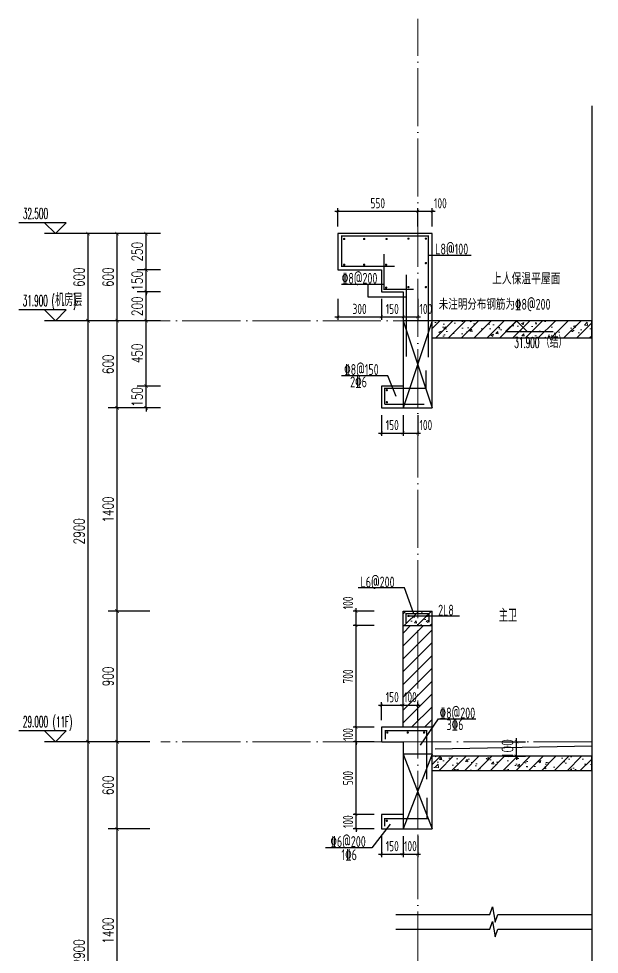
# Model space of a CAD drawing. Extents: x -668857 to 143095, y -247466 to 228182.
# Drawn here: x 67398 to 71397, y 162720 to 169163 of the extents above; entities that cross this region are included whole.
import ezdxf

# ---------------------------------------------------------------- set-up
doc = ezdxf.new("R2010")
doc.units = 0
doc.header["$LTSCALE"] = 1000
doc.linetypes.add('DOTE', pattern=[2.42, 2, -0.2, 0.02, -0.2])
doc.layers.get('0').update_dxf_attribs({"linetype": 'CONTINUOUS'})
doc.layers.get('DEFPOINTS').update_dxf_attribs({"linetype": 'CONTINUOUS'})
for name, color, linetype in [('DIM', 2, 'CONTINUOUS'), ('DIM_ELEV', 3, 'CONTINUOUS'), ('DIM_SYMB', 3, 'CONTINUOUS'), ('PUB_DIM', 3, 'CONTINUOUS'), ('PUB_TEXT', 2, 'CONTINUOUS'), ('REIN', 6, 'CONTINUOUS'), ('S-大样-砼线', 7, 'CONTINUOUS'), ('S-引出线', 40, 'CONTINUOUS'), ('TEXT', 2, 'CONTINUOUS'), ('WALL', 5, 'CONTINUOUS'), ('看线', 251, 'CONTINUOUS')]:
    doc.layers.add(name, color=color, linetype=linetype)
for name, color, linetype, lineweight in [('DOTE', 19, 'DOTE', 9), ('PUB_HATCH', 8, 'CONTINUOUS', 9), ('内粉刷', 37, 'CONTINUOUS', 9)]:
    doc.layers.add(name, color=color, linetype=linetype, lineweight=lineweight)
doc.styles.add('_TCH_DIM', font='SIMPLEX.shx', dxfattribs={"width": 0.7, "bigfont": 'GBCBIG.shx'})
doc.styles.add('_TCH_DIM_T3', font='SIMPLEX', dxfattribs={"width": 0.705882, "bigfont": 'GBCBIG'})
doc.styles.add('DIM_FONT_T3', font='SIMPLEX', dxfattribs={"width": 0.705882, "bigfont": 'GBCBIG'})
doc.styles.add('TSSD_DIMENSION', font='Tssdeng.shx', dxfattribs={"width": 0.7, "bigfont": 'tssdchn.shx'})
doc.styles.add('TSSD_REIN', font='tssdeng.shx', dxfattribs={"width": 0.7, "height": 300, "bigfont": 'tssdchn.shx'})
doc.styles.add('w', font='tssdeng.shx', dxfattribs={"width": 0.8, "bigfont": 'tssdchn.shx'})
doc.dimstyles.new('_TCH_ARCH&&25', dxfattribs={"dimtxt": 74.375, "dimasz": 25, "dimexe": 62.5, "dimexo": 75, "dimgap": 25, "dimtad": 1, "dimdec": 0, "dimzin": 0, "dimdsep": 46, "dimtxsty": '_TCH_DIM_T3', "dimblk": 'ARCHTICK', "dimcen": 0.09, "dimclrt": 7, "dimazin": 0, "dimtfac": 1, "dimtdec": 0, "dimtix": 1, "dimtmove": 2, "dimatfit": 3, "dimldrblk": 'ARCHTICK', "dimfxl": 0, "dimtolj": 1, "dimtzin": 0, "dimarcsym": 0})
doc.dimstyles.new('TSSD_20_20', dxfattribs={"dimtxt": 60, "dimasz": 20, "dimexe": 20, "dimexo": 50, "dimgap": 20, "dimtad": 1, "dimdec": 0, "dimzin": 0, "dimdsep": 46, "dimtxsty": 'TSSD_DIMENSION', "dimblk": 'ARCHTICK', "dimblk1": 'ARCHTICK', "dimblk2": 'ARCHTICK', "dimcen": 0, "dimdle": 20, "dimclrt": 7, "dimadec": 0, "dimazin": 0, "dimtfac": 1, "dimtdec": 0, "dimtix": 1, "dimtmove": 2, "dimatfit": 3, "dimfxl": 0, "dimtolj": 1, "dimtzin": 0, "dimarcsym": 0})
pattern_1 = [(45, (0, 0), (-44.194174, 44.194174), []), (50, (0, 0), (179.315046, -15.688034), [18.75, -206.25]), (355, (0, 0), (-34.687833, 188.048033), [15, -165]), (100.4514, (14.94, -1.3), (144.627345, 172.359886), [15.935047, -175.285528]), (46.1842, (0, 50), (266.81026, -41.379754), [28.125, -309.375]), (96.6356, (22.23, 46.55), (233.66568, 243.52947), [23.90257, -262.92825]), (351.1842, (0, 50), (233.66549, 243.52965), [22.5, -247.5]), (21, (25, 37.5), (149.226763, -100.654723), [18.75, -206.25]), (326, (25, 37.5), (60.828833, 181.28751), [15, -165]), (71.4514, (37.44, 29.11), (210.055657, 80.632624), [15.935047, -175.285528]), (37.5, (0, 0), (3.039964, 83.2234635), [0, -163, 0, -167.5, 0, -165.625]), (7.5, (0, 0), (65.767384, 98.602928), [0, -95.5, 0, -159.25, 0, -63.125]), (327.5, (-55.75, 0), (133.455609, -5.638718), [0, -62.5, 0, -195, 0, -258.75]), (317.5, (-80.75, 0), (145.796542, 25.026246), [0, -81.25, 0, -129.5, 0, -183.75])]

# ---------------------------------------------------------------- blocks, each defined once
blk = doc.blocks.new('_ArchTick')
at = {"color": 0, "linetype": 'ByBlock', "const_width": 0.15}
blk.add_lwpolyline([(-0.5, -0.5), (0.5, 0.5)], dxfattribs=at)
blk = doc.blocks.new('*D2171')
at = {"layer": 'DEFPOINTS', "color": 0}
for p in [(910898.2, -114386.1), (911064.2, -114386.1), (910898.2, -114486.1)]:
    blk.add_point(p, dxfattribs=at)
at = {"layer": 'PUB_DIM', "color": 0, "lineweight": -2}
for p, q in [((911064.2, -114386.1), (911064.2, -114361.1)), ((910973.2, -114386.1), (911126.7, -114386.1)), ((911064.2, -114486.1), (911064.2, -114386.1)), ((910973.2, -114486.1), (911126.7, -114486.1)), ((911064.2, -114486.1), (911064.2, -114511.1))]:
    blk.add_line(p, q, dxfattribs=at)
at = {"layer": 'PUB_DIM', "color": 0, "lineweight": -2, "xscale": 25, "yscale": 25, "zscale": 25}
for p, rotation in [((911064.2, -114386.1), 270), ((911064.2, -114486.1), 90)]:
    blk.add_blockref('_ArchTick', p, dxfattribs=dict(at, rotation=rotation))
at = {"layer": 'PUB_DIM', "color": 7, "insert": (911002, -114436.1), "char_height": 74.38, "attachment_point": 5, "rotation": 90, "style": '_TCH_DIM_T3'}
blk.add_mtext('\\A1;100', dxfattribs=at)
blk = doc.blocks.new('*D2172')
at = {"layer": 'DEFPOINTS', "color": 0}
for p in [(909958.4, -113486.1), (910133, -113486.1), (910133, -113586.1)]:
    blk.add_point(p, dxfattribs=at)
at = {"layer": 'DIM', "color": 0, "lineweight": -2}
for p, q in [((909958.4, -113606.1), (909958.4, -113466.1)), ((910083, -113486.1), (909938.4, -113486.1)), ((910083, -113586.1), (909938.4, -113586.1))]:
    blk.add_line(p, q, dxfattribs=at)
at = {"layer": 'DIM', "color": 0, "lineweight": -2, "xscale": 20, "yscale": 20, "zscale": 20}
for p, rotation in [((909958.4, -113486.1), 90), ((909958.4, -113586.1), 270)]:
    blk.add_blockref('_ArchTick', p, dxfattribs=dict(at, rotation=rotation))
at = {"layer": 'DIM', "color": 7, "insert": (909903.4, -113429.6), "char_height": 70, "attachment_point": 5, "rotation": 90, "style": 'TSSD_DIMENSION'}
blk.add_mtext('\\A1;100', dxfattribs=at)
blk = doc.blocks.new('*D2173')
at = {"layer": 'DEFPOINTS', "color": 0}
for p in [(909958.4, -114286.1), (910133, -114286.1), (910133, -114386.1)]:
    blk.add_point(p, dxfattribs=at)
at = {"layer": 'DIM', "color": 0, "lineweight": -2}
for p, q in [((910083, -114286.1), (909938.4, -114286.1)), ((909958.4, -114286.1), (909958.4, -114266.1)), ((909958.4, -114386.1), (909958.4, -114286.1)), ((910083, -114386.1), (909938.4, -114386.1)), ((909958.4, -114386.1), (909958.4, -114406.1))]:
    blk.add_line(p, q, dxfattribs=at)
at = {"layer": 'DIM', "color": 0, "lineweight": -2, "xscale": 20, "yscale": 20, "zscale": 20}
for p, rotation in [((909958.4, -114286.1), 270), ((909958.4, -114386.1), 90)]:
    blk.add_blockref('_ArchTick', p, dxfattribs=dict(at, rotation=rotation))
at = {"layer": 'DIM', "color": 7, "insert": (909903.4, -114336.1), "char_height": 70, "attachment_point": 5, "rotation": 90, "style": 'TSSD_DIMENSION'}
blk.add_mtext('\\A1;100', dxfattribs=at)
blk = doc.blocks.new('*D2174')
at = {"layer": 'DEFPOINTS', "color": 0}
for p in [(909958.4, -114386.1), (910133, -114386.1), (910133, -114886.1)]:
    blk.add_point(p, dxfattribs=at)
at = {"layer": 'DIM', "color": 0, "lineweight": -2}
for p, q in [((909958.4, -114906.1), (909958.4, -114366.1)), ((910083, -114386.1), (909938.4, -114386.1)), ((910083, -114886.1), (909938.4, -114886.1))]:
    blk.add_line(p, q, dxfattribs=at)
at = {"layer": 'DIM', "color": 0, "lineweight": -2, "xscale": 20, "yscale": 20, "zscale": 20}
for p, rotation in [((909958.4, -114386.1), 90), ((909958.4, -114886.1), 270)]:
    blk.add_blockref('_ArchTick', p, dxfattribs=dict(at, rotation=rotation))
at = {"layer": 'DIM', "color": 7, "insert": (909903.4, -114636.1), "char_height": 70, "attachment_point": 5, "rotation": 90, "style": 'TSSD_DIMENSION'}
blk.add_mtext('\\A1;500', dxfattribs=at)
blk = doc.blocks.new('*D2175')
at = {"layer": 'DEFPOINTS', "color": 0}
for p in [(909958.4, -114886.1), (910133, -114886.1), (910133, -114986.1)]:
    blk.add_point(p, dxfattribs=at)
at = {"layer": 'DIM', "color": 0, "lineweight": -2}
for p, q in [((910083, -114886.1), (909938.4, -114886.1)), ((909958.4, -114886.1), (909958.4, -114866.1)), ((909958.4, -114986.1), (909958.4, -114886.1)), ((910083, -114986.1), (909938.4, -114986.1)), ((909958.4, -114986.1), (909958.4, -115006.1))]:
    blk.add_line(p, q, dxfattribs=at)
at = {"layer": 'DIM', "color": 0, "lineweight": -2, "xscale": 20, "yscale": 20, "zscale": 20}
for p, rotation in [((909958.4, -114886.1), 270), ((909958.4, -114986.1), 90)]:
    blk.add_blockref('_ArchTick', p, dxfattribs=dict(at, rotation=rotation))
at = {"layer": 'DIM', "color": 7, "insert": (909903.4, -114936.1), "char_height": 70, "attachment_point": 5, "rotation": 90, "style": 'TSSD_DIMENSION'}
blk.add_mtext('\\A1;100', dxfattribs=at)
blk = doc.blocks.new('*D2176')
at = {"layer": 'DEFPOINTS', "color": 0}
for p in [(910133, -114986.1), (910283, -114986.1), (910283, -115159.8)]:
    blk.add_point(p, dxfattribs=at)
at = {"layer": 'DIM', "color": 0, "lineweight": -2}
for p, q in [((910133, -115036.1), (910133, -115179.8)), ((910283, -115036.1), (910283, -115179.8)), ((910113, -115159.8), (910303, -115159.8))]:
    blk.add_line(p, q, dxfattribs=at)
at = {"layer": 'DIM', "color": 0, "lineweight": -2, "xscale": 20, "yscale": 20, "zscale": 20, "rotation": 180}
blk.add_blockref('_ArchTick', (910133, -115159.8), dxfattribs=at)
at = {"layer": 'DIM', "color": 0, "lineweight": -2, "xscale": 20, "yscale": 20, "zscale": 20}
blk.add_blockref('_ArchTick', (910283, -115159.8), dxfattribs=at)
at = {"layer": 'DIM', "color": 7, "insert": (910208, -115104.8), "char_height": 70, "attachment_point": 5, "style": 'TSSD_DIMENSION'}
blk.add_mtext('\\A1;150', dxfattribs=at)
blk = doc.blocks.new('*D2177')
at = {"layer": 'DEFPOINTS', "color": 0}
for p in [(910283, -114986.1), (910383, -114986.1), (910383, -115159.8)]:
    blk.add_point(p, dxfattribs=at)
at = {"layer": 'DIM', "color": 0, "lineweight": -2}
for p, q in [((910283, -115036.1), (910283, -115179.8)), ((910383, -115036.1), (910383, -115179.8)), ((910283, -115159.8), (910263, -115159.8)), ((910283, -115159.8), (910383, -115159.8)), ((910383, -115159.8), (910403, -115159.8))]:
    blk.add_line(p, q, dxfattribs=at)
at = {"layer": 'DIM', "color": 0, "lineweight": -2, "xscale": 20, "yscale": 20, "zscale": 20}
blk.add_blockref('_ArchTick', (910283, -115159.8), dxfattribs=at)
at = {"layer": 'DIM', "color": 0, "lineweight": -2, "xscale": 20, "yscale": 20, "zscale": 20, "rotation": 180}
blk.add_blockref('_ArchTick', (910383, -115159.8), dxfattribs=at)
at = {"layer": 'DIM', "color": 7, "insert": (910333, -115104.8), "char_height": 70, "attachment_point": 5, "style": 'TSSD_DIMENSION'}
blk.add_mtext('\\A1;100', dxfattribs=at)
blk = doc.blocks.new('*D2178')
at = {"layer": 'DEFPOINTS', "color": 0}
for p in [(910283, -114133.7), (910133, -114286.1), (910283, -114286.1)]:
    blk.add_point(p, dxfattribs=at)
at = {"layer": 'DIM', "color": 0, "lineweight": -2}
for p, q in [((910133, -114236.1), (910133, -114113.7)), ((910283, -114236.1), (910283, -114113.7)), ((910113, -114133.7), (910303, -114133.7))]:
    blk.add_line(p, q, dxfattribs=at)
at = {"layer": 'DIM', "color": 0, "lineweight": -2, "xscale": 20, "yscale": 20, "zscale": 20, "rotation": 180}
blk.add_blockref('_ArchTick', (910133, -114133.7), dxfattribs=at)
at = {"layer": 'DIM', "color": 0, "lineweight": -2, "xscale": 20, "yscale": 20, "zscale": 20}
blk.add_blockref('_ArchTick', (910283, -114133.7), dxfattribs=at)
at = {"layer": 'DIM', "color": 7, "insert": (910208, -114078.7), "char_height": 70, "attachment_point": 5, "style": 'TSSD_DIMENSION'}
blk.add_mtext('\\A1;150', dxfattribs=at)
blk = doc.blocks.new('*D2179')
at = {"layer": 'DEFPOINTS', "color": 0}
for p in [(910383, -114133.7), (910283, -114286.1), (910383, -114286.1)]:
    blk.add_point(p, dxfattribs=at)
at = {"layer": 'DIM', "color": 0, "lineweight": -2}
for p, q in [((910283, -114236.1), (910283, -114113.7)), ((910383, -114236.1), (910383, -114113.7)), ((910283, -114133.7), (910263, -114133.7)), ((910283, -114133.7), (910383, -114133.7)), ((910383, -114133.7), (910403, -114133.7))]:
    blk.add_line(p, q, dxfattribs=at)
at = {"layer": 'DIM', "color": 0, "lineweight": -2, "xscale": 20, "yscale": 20, "zscale": 20}
blk.add_blockref('_ArchTick', (910283, -114133.7), dxfattribs=at)
at = {"layer": 'DIM', "color": 0, "lineweight": -2, "xscale": 20, "yscale": 20, "zscale": 20, "rotation": 180}
blk.add_blockref('_ArchTick', (910383, -114133.7), dxfattribs=at)
at = {"layer": 'DIM', "color": 7, "insert": (910333, -114078.7), "char_height": 70, "attachment_point": 5, "style": 'TSSD_DIMENSION'}
blk.add_mtext('\\A1;100', dxfattribs=at)
blk = doc.blocks.new('*D2180')
at = {"layer": 'DEFPOINTS', "color": 0}
for p in [(909958.4, -113586.1), (910133, -113586.1), (910133, -114286.1)]:
    blk.add_point(p, dxfattribs=at)
at = {"layer": 'DIM', "color": 0, "lineweight": -2}
for p, q in [((910083, -113586.1), (909938.4, -113586.1)), ((909958.4, -114306.1), (909958.4, -113566.1)), ((910083, -114286.1), (909938.4, -114286.1))]:
    blk.add_line(p, q, dxfattribs=at)
at = {"layer": 'DIM', "color": 0, "lineweight": -2, "xscale": 20, "yscale": 20, "zscale": 20}
for p, rotation in [((909958.4, -113586.1), 90), ((909958.4, -114286.1), 270)]:
    blk.add_blockref('_ArchTick', p, dxfattribs=dict(at, rotation=rotation))
at = {"layer": 'DIM', "color": 7, "insert": (909903.4, -113936.1), "char_height": 70, "attachment_point": 5, "rotation": 90, "style": 'TSSD_DIMENSION'}
blk.add_mtext('\\A1;700', dxfattribs=at)
blk = doc.blocks.new('*D2582')
at = {"layer": 'DEFPOINTS', "color": 0}
for p in [(69896.3, 166483.2), (70046.3, 166483.2), (70046.3, 166309.5)]:
    blk.add_point(p, dxfattribs=at)
at = {"layer": 'DIM', "color": 0, "lineweight": -2}
for p, q in [((69896.3, 166433.2), (69896.3, 166289.5)), ((70046.3, 166433.2), (70046.3, 166289.5)), ((69876.3, 166309.5), (70066.3, 166309.5))]:
    blk.add_line(p, q, dxfattribs=at)
at = {"layer": 'DIM', "color": 0, "lineweight": -2, "xscale": 20, "yscale": 20, "zscale": 20, "rotation": 180}
blk.add_blockref('_ArchTick', (69896.3, 166309.5), dxfattribs=at)
at = {"layer": 'DIM', "color": 0, "lineweight": -2, "xscale": 20, "yscale": 20, "zscale": 20}
blk.add_blockref('_ArchTick', (70046.3, 166309.5), dxfattribs=at)
at = {"layer": 'DIM', "color": 7, "insert": (69971.3, 166364.5), "char_height": 70, "attachment_point": 5, "style": 'TSSD_DIMENSION'}
blk.add_mtext('\\A1;150', dxfattribs=at)
blk = doc.blocks.new('*D2583')
at = {"layer": 'DEFPOINTS', "color": 0}
for p in [(70046.3, 166483.2), (70146.3, 166483.2), (70146.3, 166309.5)]:
    blk.add_point(p, dxfattribs=at)
at = {"layer": 'DIM', "color": 0, "lineweight": -2}
for p, q in [((70046.3, 166433.2), (70046.3, 166289.5)), ((70146.3, 166433.2), (70146.3, 166289.5)), ((70026.3, 166309.5), (70166.3, 166309.5))]:
    blk.add_line(p, q, dxfattribs=at)
at = {"layer": 'DIM', "color": 0, "lineweight": -2, "xscale": 20, "yscale": 20, "zscale": 20, "rotation": 180}
blk.add_blockref('_ArchTick', (70046.3, 166309.5), dxfattribs=at)
at = {"layer": 'DIM', "color": 0, "lineweight": -2, "xscale": 20, "yscale": 20, "zscale": 20}
blk.add_blockref('_ArchTick', (70146.3, 166309.5), dxfattribs=at)
at = {"layer": 'DIM', "color": 7, "insert": (70202.7, 166364.5), "char_height": 70, "attachment_point": 5, "style": 'TSSD_DIMENSION'}
blk.add_mtext('\\A1;100', dxfattribs=at)
blk = doc.blocks.new('*D2584')
at = {"layer": 'DEFPOINTS', "color": 0}
for p in [(69596.3, 167283.2), (69896.3, 167283.2), (69896.3, 167109.5)]:
    blk.add_point(p, dxfattribs=at)
at = {"layer": 'DIM', "color": 0, "lineweight": -2}
for p, q in [((69596.3, 167233.2), (69596.3, 167089.5)), ((69896.3, 167233.2), (69896.3, 167089.5)), ((69576.3, 167109.5), (69916.3, 167109.5))]:
    blk.add_line(p, q, dxfattribs=at)
at = {"layer": 'DIM', "color": 0, "lineweight": -2, "xscale": 20, "yscale": 20, "zscale": 20, "rotation": 180}
blk.add_blockref('_ArchTick', (69596.3, 167109.5), dxfattribs=at)
at = {"layer": 'DIM', "color": 0, "lineweight": -2, "xscale": 20, "yscale": 20, "zscale": 20}
blk.add_blockref('_ArchTick', (69896.3, 167109.5), dxfattribs=at)
at = {"layer": 'DIM', "color": 7, "insert": (69746.3, 167164.5), "char_height": 70, "attachment_point": 5, "style": 'TSSD_DIMENSION'}
blk.add_mtext('\\A1;300', dxfattribs=at)
blk = doc.blocks.new('*D2585')
at = {"layer": 'DEFPOINTS', "color": 0}
for p in [(69896.3, 167283.2), (70046.3, 167283.2), (70046.3, 167109.5)]:
    blk.add_point(p, dxfattribs=at)
at = {"layer": 'DIM', "color": 0, "lineweight": -2}
for p, q in [((69896.3, 167233.2), (69896.3, 167089.5)), ((70046.3, 167233.2), (70046.3, 167089.5)), ((69876.3, 167109.5), (70066.3, 167109.5))]:
    blk.add_line(p, q, dxfattribs=at)
at = {"layer": 'DIM', "color": 0, "lineweight": -2, "xscale": 20, "yscale": 20, "zscale": 20, "rotation": 180}
blk.add_blockref('_ArchTick', (69896.3, 167109.5), dxfattribs=at)
at = {"layer": 'DIM', "color": 0, "lineweight": -2, "xscale": 20, "yscale": 20, "zscale": 20}
blk.add_blockref('_ArchTick', (70046.3, 167109.5), dxfattribs=at)
at = {"layer": 'DIM', "color": 7, "insert": (69971.3, 167164.5), "char_height": 70, "attachment_point": 5, "style": 'TSSD_DIMENSION'}
blk.add_mtext('\\A1;150', dxfattribs=at)
blk = doc.blocks.new('*D2586')
at = {"layer": 'DEFPOINTS', "color": 0}
for p in [(70046.3, 167283.2), (70146.3, 167283.2), (70146.3, 167109.5)]:
    blk.add_point(p, dxfattribs=at)
at = {"layer": 'DIM', "color": 0, "lineweight": -2}
for p, q in [((70046.3, 167233.2), (70046.3, 167089.5)), ((70146.3, 167233.2), (70146.3, 167089.5)), ((70026.3, 167109.5), (70166.3, 167109.5))]:
    blk.add_line(p, q, dxfattribs=at)
at = {"layer": 'DIM', "color": 0, "lineweight": -2, "xscale": 20, "yscale": 20, "zscale": 20, "rotation": 180}
blk.add_blockref('_ArchTick', (70046.3, 167109.5), dxfattribs=at)
at = {"layer": 'DIM', "color": 0, "lineweight": -2, "xscale": 20, "yscale": 20, "zscale": 20}
blk.add_blockref('_ArchTick', (70146.3, 167109.5), dxfattribs=at)
at = {"layer": 'DIM', "color": 7, "insert": (70202.7, 167164.5), "char_height": 70, "attachment_point": 5, "style": 'TSSD_DIMENSION'}
blk.add_mtext('\\A1;100', dxfattribs=at)
blk = doc.blocks.new('*D2587')
at = {"layer": 'DEFPOINTS', "color": 0}
for p in [(70146.3, 167837.4), (69596.3, 167683.2), (70146.3, 167683.2)]:
    blk.add_point(p, dxfattribs=at)
at = {"layer": 'DIM', "color": 0, "lineweight": -2}
for p, q in [((69596.3, 167733.2), (69596.3, 167857.4)), ((70146.3, 167733.2), (70146.3, 167857.4)), ((69576.3, 167837.4), (70166.3, 167837.4))]:
    blk.add_line(p, q, dxfattribs=at)
at = {"layer": 'DIM', "color": 0, "lineweight": -2, "xscale": 20, "yscale": 20, "zscale": 20, "rotation": 180}
blk.add_blockref('_ArchTick', (69596.3, 167837.4), dxfattribs=at)
at = {"layer": 'DIM', "color": 0, "lineweight": -2, "xscale": 20, "yscale": 20, "zscale": 20}
blk.add_blockref('_ArchTick', (70146.3, 167837.4), dxfattribs=at)
at = {"layer": 'DIM', "color": 7, "insert": (69871.3, 167892.4), "char_height": 70, "attachment_point": 5, "style": 'TSSD_DIMENSION'}
blk.add_mtext('\\A1;550', dxfattribs=at)
blk = doc.blocks.new('*D2588')
at = {"layer": 'DEFPOINTS', "color": 0}
for p in [(70246.3, 167837.4), (70146.3, 167683.2), (70246.3, 167683.2)]:
    blk.add_point(p, dxfattribs=at)
at = {"layer": 'DIM', "color": 0, "lineweight": -2}
for p, q in [((70146.3, 167733.2), (70146.3, 167857.4)), ((70246.3, 167733.2), (70246.3, 167857.4)), ((70126.3, 167837.4), (70266.3, 167837.4))]:
    blk.add_line(p, q, dxfattribs=at)
at = {"layer": 'DIM', "color": 0, "lineweight": -2, "xscale": 20, "yscale": 20, "zscale": 20, "rotation": 180}
blk.add_blockref('_ArchTick', (70146.3, 167837.4), dxfattribs=at)
at = {"layer": 'DIM', "color": 0, "lineweight": -2, "xscale": 20, "yscale": 20, "zscale": 20}
blk.add_blockref('_ArchTick', (70246.3, 167837.4), dxfattribs=at)
at = {"layer": 'DIM', "color": 7, "insert": (70302.7, 167892.4), "char_height": 70, "attachment_point": 5, "style": 'TSSD_DIMENSION'}
blk.add_mtext('\\A1;100', dxfattribs=at)
blk = doc.blocks.new('*D2589')
at = {"layer": 'DEFPOINTS', "color": 0}
for p in [(68276.1, 167683.2), (68450.7, 167683.2), (68450.7, 167433.2)]:
    blk.add_point(p, dxfattribs=at)
at = {"layer": 'PUB_DIM', "color": 0, "lineweight": -2}
for p, q in [((68375.7, 167683.2), (68213.6, 167683.2)), ((68276.1, 167433.2), (68276.1, 167683.2)), ((68375.7, 167433.2), (68213.6, 167433.2))]:
    blk.add_line(p, q, dxfattribs=at)
at = {"layer": 'PUB_DIM', "color": 0, "lineweight": -2, "xscale": 25, "yscale": 25, "zscale": 25}
for p, rotation in [((68276.1, 167683.2), 90), ((68276.1, 167433.2), 270)]:
    blk.add_blockref('_ArchTick', p, dxfattribs=dict(at, rotation=rotation))
at = {"layer": 'PUB_DIM', "color": 7, "insert": (68213.9, 167558.2), "char_height": 74.38, "attachment_point": 5, "rotation": 90, "style": '_TCH_DIM_T3'}
blk.add_mtext('\\A1;250', dxfattribs=at)
blk = doc.blocks.new('*D2590')
at = {"layer": 'DEFPOINTS', "color": 0}
for p in [(68276.1, 167433.2), (68450.7, 167433.2), (68450.7, 167283.2)]:
    blk.add_point(p, dxfattribs=at)
at = {"layer": 'PUB_DIM', "color": 0, "lineweight": -2}
for p, q in [((68375.7, 167433.2), (68213.6, 167433.2)), ((68276.1, 167433.2), (68276.1, 167458.2)), ((68276.1, 167283.2), (68276.1, 167433.2)), ((68375.7, 167283.2), (68213.6, 167283.2)), ((68276.1, 167283.2), (68276.1, 167258.2))]:
    blk.add_line(p, q, dxfattribs=at)
at = {"layer": 'PUB_DIM', "color": 0, "lineweight": -2, "xscale": 25, "yscale": 25, "zscale": 25}
for p, rotation in [((68276.1, 167433.2), 270), ((68276.1, 167283.2), 90)]:
    blk.add_blockref('_ArchTick', p, dxfattribs=dict(at, rotation=rotation))
at = {"layer": 'PUB_DIM', "color": 7, "insert": (68213.9, 167358.2), "char_height": 74.38, "attachment_point": 5, "rotation": 90, "style": '_TCH_DIM_T3'}
blk.add_mtext('\\A1;150', dxfattribs=at)
blk = doc.blocks.new('*D2591')
at = {"layer": 'DEFPOINTS', "color": 0}
for p in [(68276.1, 167283.2), (68450.7, 167283.2), (68450.7, 167083.2)]:
    blk.add_point(p, dxfattribs=at)
at = {"layer": 'PUB_DIM', "color": 0, "lineweight": -2}
for p, q in [((68375.7, 167283.2), (68213.6, 167283.2)), ((68276.1, 167083.2), (68276.1, 167283.2)), ((68375.7, 167083.2), (68213.6, 167083.2))]:
    blk.add_line(p, q, dxfattribs=at)
at = {"layer": 'PUB_DIM', "color": 0, "lineweight": -2, "xscale": 25, "yscale": 25, "zscale": 25}
for p, rotation in [((68276.1, 167283.2), 90), ((68276.1, 167083.2), 270)]:
    blk.add_blockref('_ArchTick', p, dxfattribs=dict(at, rotation=rotation))
at = {"layer": 'PUB_DIM', "color": 7, "insert": (68213.9, 167183.2), "char_height": 74.38, "attachment_point": 5, "rotation": 90, "style": '_TCH_DIM_T3'}
blk.add_mtext('\\A1;200', dxfattribs=at)
blk = doc.blocks.new('*D2592')
at = {"layer": 'DEFPOINTS', "color": 0}
for p in [(68276.1, 167083.2), (68450.7, 167083.2), (68450.7, 166633.2)]:
    blk.add_point(p, dxfattribs=at)
at = {"layer": 'PUB_DIM', "color": 0, "lineweight": -2}
for p, q in [((68375.7, 167083.2), (68213.6, 167083.2)), ((68276.1, 166633.2), (68276.1, 167083.2)), ((68375.7, 166633.2), (68213.6, 166633.2))]:
    blk.add_line(p, q, dxfattribs=at)
at = {"layer": 'PUB_DIM', "color": 0, "lineweight": -2, "xscale": 25, "yscale": 25, "zscale": 25}
for p, rotation in [((68276.1, 167083.2), 90), ((68276.1, 166633.2), 270)]:
    blk.add_blockref('_ArchTick', p, dxfattribs=dict(at, rotation=rotation))
at = {"layer": 'PUB_DIM', "color": 7, "insert": (68213.9, 166858.2), "char_height": 74.38, "attachment_point": 5, "rotation": 90, "style": '_TCH_DIM_T3'}
blk.add_mtext('\\A1;450', dxfattribs=at)
blk = doc.blocks.new('*D2593')
at = {"layer": 'DEFPOINTS', "color": 0}
for p in [(68276.1, 166633.2), (68450.7, 166633.2), (68450.7, 166483.2)]:
    blk.add_point(p, dxfattribs=at)
at = {"layer": 'PUB_DIM', "color": 0, "lineweight": -2}
for p, q in [((68375.7, 166633.2), (68213.6, 166633.2)), ((68276.1, 166633.2), (68276.1, 166658.2)), ((68276.1, 166483.2), (68276.1, 166633.2)), ((68375.7, 166483.2), (68213.6, 166483.2)), ((68276.1, 166483.2), (68276.1, 166458.2))]:
    blk.add_line(p, q, dxfattribs=at)
at = {"layer": 'PUB_DIM', "color": 0, "lineweight": -2, "xscale": 25, "yscale": 25, "zscale": 25}
for p, rotation in [((68276.1, 166633.2), 270), ((68276.1, 166483.2), 90)]:
    blk.add_blockref('_ArchTick', p, dxfattribs=dict(at, rotation=rotation))
at = {"layer": 'PUB_DIM', "color": 7, "insert": (68213.9, 166558.2), "char_height": 74.38, "attachment_point": 5, "rotation": 90, "style": '_TCH_DIM_T3'}
blk.add_mtext('\\A1;150', dxfattribs=at)
blk = doc.blocks.new('*D2605')
at = {"layer": 'DEFPOINTS', "color": 0}
for p in [(68076.1, 163583.2), (68376.1, 163583.2), (68376.1, 162183.2)]:
    blk.add_point(p, dxfattribs=at)
at = {"layer": 'PUB_DIM', "color": 0, "lineweight": -2}
for p, q in [((68301.1, 163583.2), (68013.6, 163583.2)), ((68076.1, 162183.2), (68076.1, 163583.2)), ((68301.1, 162183.2), (68013.6, 162183.2))]:
    blk.add_line(p, q, dxfattribs=at)
at = {"layer": 'PUB_DIM', "color": 0, "lineweight": -2, "xscale": 25, "yscale": 25, "zscale": 25}
for p, rotation in [((68076.1, 163583.2), 90), ((68076.1, 162183.2), 270)]:
    blk.add_blockref('_ArchTick', p, dxfattribs=dict(at, rotation=rotation))
at = {"layer": 'PUB_DIM', "color": 7, "insert": (68013.9, 162883.2), "char_height": 74.38, "attachment_point": 5, "rotation": 90, "style": '_TCH_DIM_T3'}
blk.add_mtext('\\A1;1400', dxfattribs=at)
blk = doc.blocks.new('*D2606')
at = {"layer": 'DEFPOINTS', "color": 0}
for p in [(68076.1, 164183.2), (68376.1, 164183.2), (68376.1, 163583.2)]:
    blk.add_point(p, dxfattribs=at)
at = {"layer": 'PUB_DIM', "color": 0, "lineweight": -2}
for p, q in [((68301.1, 164183.2), (68013.6, 164183.2)), ((68076.1, 163583.2), (68076.1, 164183.2)), ((68301.1, 163583.2), (68013.6, 163583.2))]:
    blk.add_line(p, q, dxfattribs=at)
at = {"layer": 'PUB_DIM', "color": 0, "lineweight": -2, "xscale": 25, "yscale": 25, "zscale": 25}
for p, rotation in [((68076.1, 164183.2), 90), ((68076.1, 163583.2), 270)]:
    blk.add_blockref('_ArchTick', p, dxfattribs=dict(at, rotation=rotation))
at = {"layer": 'PUB_DIM', "color": 7, "insert": (68013.9, 163883.2), "char_height": 74.38, "attachment_point": 5, "rotation": 90, "style": '_TCH_DIM_T3'}
blk.add_mtext('\\A1;600', dxfattribs=at)
blk = doc.blocks.new('*D2607')
at = {"layer": 'DEFPOINTS', "color": 0}
for p in [(68076.1, 165083.2), (68376.1, 165083.2), (68376.1, 164183.2)]:
    blk.add_point(p, dxfattribs=at)
at = {"layer": 'PUB_DIM', "color": 0, "lineweight": -2}
for p, q in [((68301.1, 165083.2), (68013.6, 165083.2)), ((68076.1, 164183.2), (68076.1, 165083.2)), ((68301.1, 164183.2), (68013.6, 164183.2))]:
    blk.add_line(p, q, dxfattribs=at)
at = {"layer": 'PUB_DIM', "color": 0, "lineweight": -2, "xscale": 25, "yscale": 25, "zscale": 25}
for p, rotation in [((68076.1, 165083.2), 90), ((68076.1, 164183.2), 270)]:
    blk.add_blockref('_ArchTick', p, dxfattribs=dict(at, rotation=rotation))
at = {"layer": 'PUB_DIM', "color": 7, "insert": (68013.9, 164633.2), "char_height": 74.38, "attachment_point": 5, "rotation": 90, "style": '_TCH_DIM_T3'}
blk.add_mtext('\\A1;900', dxfattribs=at)
blk = doc.blocks.new('*D2608')
at = {"layer": 'DEFPOINTS', "color": 0}
for p in [(68076.1, 166483.2), (68376.1, 166483.2), (68376.1, 165083.2)]:
    blk.add_point(p, dxfattribs=at)
at = {"layer": 'PUB_DIM', "color": 0, "lineweight": -2}
for p, q in [((68301.1, 166483.2), (68013.6, 166483.2)), ((68076.1, 165083.2), (68076.1, 166483.2)), ((68301.1, 165083.2), (68013.6, 165083.2))]:
    blk.add_line(p, q, dxfattribs=at)
at = {"layer": 'PUB_DIM', "color": 0, "lineweight": -2, "xscale": 25, "yscale": 25, "zscale": 25}
for p, rotation in [((68076.1, 166483.2), 90), ((68076.1, 165083.2), 270)]:
    blk.add_blockref('_ArchTick', p, dxfattribs=dict(at, rotation=rotation))
at = {"layer": 'PUB_DIM', "color": 7, "insert": (68013.9, 165783.2), "char_height": 74.38, "attachment_point": 5, "rotation": 90, "style": '_TCH_DIM_T3'}
blk.add_mtext('\\A1;1400', dxfattribs=at)
blk = doc.blocks.new('*D2609')
at = {"layer": 'DEFPOINTS', "color": 0}
for p in [(68076.1, 167083.2), (68376.1, 167083.2), (68376.1, 166483.2)]:
    blk.add_point(p, dxfattribs=at)
at = {"layer": 'PUB_DIM', "color": 0, "lineweight": -2}
for p, q in [((68301.1, 167083.2), (68013.6, 167083.2)), ((68076.1, 166483.2), (68076.1, 167083.2)), ((68301.1, 166483.2), (68013.6, 166483.2))]:
    blk.add_line(p, q, dxfattribs=at)
at = {"layer": 'PUB_DIM', "color": 0, "lineweight": -2, "xscale": 25, "yscale": 25, "zscale": 25}
for p, rotation in [((68076.1, 167083.2), 90), ((68076.1, 166483.2), 270)]:
    blk.add_blockref('_ArchTick', p, dxfattribs=dict(at, rotation=rotation))
at = {"layer": 'PUB_DIM', "color": 7, "insert": (68013.9, 166783.2), "char_height": 74.38, "attachment_point": 5, "rotation": 90, "style": '_TCH_DIM_T3'}
blk.add_mtext('\\A1;600', dxfattribs=at)
blk = doc.blocks.new('*D2610')
at = {"layer": 'DEFPOINTS', "color": 0}
for p in [(68076.1, 167683.2), (68376.1, 167683.2), (68376.1, 167083.2)]:
    blk.add_point(p, dxfattribs=at)
at = {"layer": 'PUB_DIM', "color": 0, "lineweight": -2}
for p, q in [((68301.1, 167683.2), (68013.6, 167683.2)), ((68076.1, 167083.2), (68076.1, 167683.2)), ((68301.1, 167083.2), (68013.6, 167083.2))]:
    blk.add_line(p, q, dxfattribs=at)
at = {"layer": 'PUB_DIM', "color": 0, "lineweight": -2, "xscale": 25, "yscale": 25, "zscale": 25}
for p, rotation in [((68076.1, 167683.2), 90), ((68076.1, 167083.2), 270)]:
    blk.add_blockref('_ArchTick', p, dxfattribs=dict(at, rotation=rotation))
at = {"layer": 'PUB_DIM', "color": 7, "insert": (68013.9, 167383.2), "char_height": 74.38, "attachment_point": 5, "rotation": 90, "style": '_TCH_DIM_T3'}
blk.add_mtext('\\A1;600', dxfattribs=at)
blk = doc.blocks.new('*D2615')
at = {"layer": 'DEFPOINTS', "color": 0}
for p in [(67876.1, 164183.2), (68376.1, 164183.2), (68376.1, 161283.2)]:
    blk.add_point(p, dxfattribs=at)
at = {"layer": 'PUB_DIM', "color": 0, "lineweight": -2}
for p, q in [((68301.1, 164183.2), (67813.6, 164183.2)), ((67876.1, 161283.2), (67876.1, 164183.2)), ((68301.1, 161283.2), (67813.6, 161283.2))]:
    blk.add_line(p, q, dxfattribs=at)
at = {"layer": 'PUB_DIM', "color": 0, "lineweight": -2, "xscale": 25, "yscale": 25, "zscale": 25}
for p, rotation in [((67876.1, 164183.2), 90), ((67876.1, 161283.2), 270)]:
    blk.add_blockref('_ArchTick', p, dxfattribs=dict(at, rotation=rotation))
at = {"layer": 'PUB_DIM', "color": 7, "insert": (67813.9, 162733.2), "char_height": 74.38, "attachment_point": 5, "rotation": 90, "style": '_TCH_DIM_T3'}
blk.add_mtext('\\A1;2900', dxfattribs=at)
blk = doc.blocks.new('*D2616')
at = {"layer": 'DEFPOINTS', "color": 0}
for p in [(67876.1, 167083.2), (68376.1, 167083.2), (68376.1, 164183.2)]:
    blk.add_point(p, dxfattribs=at)
at = {"layer": 'PUB_DIM', "color": 0, "lineweight": -2}
for p, q in [((68301.1, 167083.2), (67813.6, 167083.2)), ((67876.1, 164183.2), (67876.1, 167083.2)), ((68301.1, 164183.2), (67813.6, 164183.2))]:
    blk.add_line(p, q, dxfattribs=at)
at = {"layer": 'PUB_DIM', "color": 0, "lineweight": -2, "xscale": 25, "yscale": 25, "zscale": 25}
for p, rotation in [((67876.1, 167083.2), 90), ((67876.1, 164183.2), 270)]:
    blk.add_blockref('_ArchTick', p, dxfattribs=dict(at, rotation=rotation))
at = {"layer": 'PUB_DIM', "color": 7, "insert": (67813.9, 165633.2), "char_height": 74.38, "attachment_point": 5, "rotation": 90, "style": '_TCH_DIM_T3'}
blk.add_mtext('\\A1;2900', dxfattribs=at)
blk = doc.blocks.new('*D2617')
at = {"layer": 'DEFPOINTS', "color": 0}
for p in [(67876.1, 167683.2), (68376.1, 167683.2), (68376.1, 167083.2)]:
    blk.add_point(p, dxfattribs=at)
at = {"layer": 'PUB_DIM', "color": 0, "lineweight": -2}
for p, q in [((68301.1, 167683.2), (67813.6, 167683.2)), ((67876.1, 167083.2), (67876.1, 167683.2)), ((68301.1, 167083.2), (67813.6, 167083.2))]:
    blk.add_line(p, q, dxfattribs=at)
at = {"layer": 'PUB_DIM', "color": 0, "lineweight": -2, "xscale": 25, "yscale": 25, "zscale": 25}
for p, rotation in [((67876.1, 167683.2), 90), ((67876.1, 167083.2), 270)]:
    blk.add_blockref('_ArchTick', p, dxfattribs=dict(at, rotation=rotation))
at = {"layer": 'PUB_DIM', "color": 7, "insert": (67813.9, 167383.2), "char_height": 74.38, "attachment_point": 5, "rotation": 90, "style": '_TCH_DIM_T3'}
blk.add_mtext('\\A1;600', dxfattribs=at)
blk = doc.blocks.new('20210809.02282059')
at = {"layer": 'REIN', "const_width": 9}
blk.add_lwpolyline([(87484.2, 66580.9), (87484.2, 66644.7), (87644.1, 66644.7), (87644.1, 66586.8)], dxfattribs=at)
at = {"layer": 'REIN', "const_width": 8}
for points in [[(87497.7, 66629.7, 1), (87505.7, 66629.7, 1)], [(87625.1, 66629.7, 1), (87633.1, 66629.7, 1)]]:
    blk.add_lwpolyline(points, format="xyb", close=True, dxfattribs=at)
at = {"layer": 'S-引出线'}
for p, q in [((87474.6, 66823.8), (87154.5, 66823.8)), ((87538.8, 66644.7), (87474.6, 66823.8)), ((87501.7, 66629.7), (87853.3, 66629.7))]:
    blk.add_line(p, q, dxfattribs=at)
at = {"layer": 'TEXT', "style": 'w', "width": 0.7}
for s, p in [('L6@200', (87171.5, 66825.9)), ('2L8', (87706.2, 66632.1))]:
    blk.add_text(s, height=75, rotation=0, dxfattribs=at).set_placement(p)
blk = doc.blocks.new('A$C124E38C7')
at = {"layer": 'REIN'}
for points in [[(411.3, 827.6, 9, 9, 0), (411.3, 885.8, 9, 9, 0), (697.1, 885.8, 9, 9, 0), (697.1, 551.1, 9, 9, 0)], [(407.7, 227.9, 9, 9, 0), (407.7, 280.9, 9, 9, 0), (700.1, 280.9, 9, 9, 0), (700.1, 425.3, 9, 9, 0)]]:
    blk.add_lwpolyline(points, format="xyseb", dxfattribs=at)
at = {"layer": 'REIN', "const_width": 8}
for points in [[(421.8, 873.5, 1), (429.8, 873.5, 1)], [(562.3, 873.5, 1), (570.3, 873.5, 1)], [(674.9, 873.5, 1), (682.9, 873.5, 1)], [(418.3, 266.1, 1), (426.3, 266.1, 1)]]:
    blk.add_lwpolyline(points, format="xyb", close=True, dxfattribs=at)
at = {"layer": 'S-大样-砼线'}
for p, q in [((534.9, 724.9), (734.9, 209.8)), ((734.9, 724.9), (534.9, 209.8))]:
    blk.add_line(p, q, dxfattribs=at)
blk.add_lwpolyline([(734.9, 724.9), (534.9, 724.9), (534.9, 209.8), (734.9, 209.8)], close=True, dxfattribs=at)
at = {"layer": 'S-引出线'}
for points in [[(655.5, 786.1), (777.7, 968.3), (1034.7, 968.3)], [(445.3, 242.7), (318.6, 79.6), (0, 79.6)]]:
    blk.add_lwpolyline(points, dxfattribs=at)
at = {"layer": 'TEXT', "style": 'TSSD_REIN', "width": 0.7}
for s, p in [('%%1328@200', (785.9, 970.9)), ('3%%1326', (833.8, 890.1)), ('%%1326@200', (33.9, 85.5)), ('1%%1326', (110.1, -5.8))]:
    blk.add_text(s, height=75, rotation=0, dxfattribs=at).set_placement(p)
blk = doc.blocks.new('A$C724E2FC0')
at = {"layer": 'REIN', "const_width": 9}
for points in [[(370, 974.1), (4.5, 974.1), (4.5, 1182.5), (602.2, 1182.5), (602.2, 347.5)], [(451.1, 353.1), (451.1, 917.8)], [(302.5, 23.5), (302.5, 135.2), (586.4, 135.2), (586.4, 258.2)]]:
    blk.add_lwpolyline(points, dxfattribs=at)
at = {"layer": 'REIN', "const_width": 8}
for points in [[(18.8, 1162.9, 1), (26.8, 1162.9, 1)], [(156.2, 1162.9, 1), (164.2, 1162.9, 1)], [(311.1, 1162.9, 1), (319.1, 1162.9, 1)], [(460.9, 1165.1, 1), (468.9, 1165.1, 1)], [(581.6, 1165.1, 1), (589.6, 1165.1, 1)], [(18.8, 985.4, 1), (26.8, 985.4, 1)], [(156.2, 985.4, 1), (164.2, 985.4, 1)], [(307.7, 985.4, 1), (315.7, 985.4, 1)], [(581.6, 996.6, 1), (589.6, 996.6, 1)], [(460.9, 831.7, 1), (468.9, 831.7, 1)], [(581.6, 831.7, 1), (589.6, 831.7, 1)], [(307.7, 827.9, 1), (315.7, 827.9, 1)], [(312.7, 121.6, 1), (320.7, 121.6, 1)], [(312.7, 38.7, 1), (320.7, 38.7, 1)]]:
    blk.add_lwpolyline(points, format="xyb", close=True, dxfattribs=at)
at = {"layer": 'REIN'}
for points in [[(297.1, 1058.5, 9, 9, 0), (297.1, 815.8, 9, 9, 0), (501.6, 815.8, 9, 9, 0)], [(302.5, 23.5, 9, 9, 0), (575, 23.5, 9, 9, 0)]]:
    blk.add_lwpolyline(points, format="xyseb", dxfattribs=at)
at = {"layer": 'S-大样-砼线'}
for p, q in [((429, 600), (629, 0)), ((629, 600), (429, 0))]:
    blk.add_line(p, q, dxfattribs=at)
blk.add_lwpolyline([(629, 600), (429, 600), (429, 0), (629, 0)], close=True, dxfattribs=at)
at = {"layer": 'S-引出线'}
for p, q in [((598.2, 1052), (898.4, 1052)), ((3.2, 850.8), (297.1, 850.8)), ((186.9, 761.6), (186.9, 850.8)), ((451.1, 761.6), (186.9, 761.6))]:
    blk.add_line(p, q, dxfattribs=at)
blk.add_lwpolyline([(381.7, 78), (323.7, 219.5), (5.3, 219.5)], dxfattribs=at)
at = {"layer": 'TEXT', "style": 'TSSD_REIN', "width": 0.7}
for s, p in [('L8@100', (650.3, 1056.1)), ('%%1328@200', (6.4, 854.9)), ('未注明分布钢筋为%%1328@200', (674, 675.8)), ('%%1328@150', (22.3, 226.3)), ('2%%1326', (64.1, 141.1))]:
    blk.add_text(s, height=75, rotation=0, dxfattribs=at).set_placement(p)
blk = doc.blocks.new('GHFHFHTFDFS')
at = {"layer": 'PUB_HATCH'}
h = blk.add_hatch(dxfattribs=at)
h.set_pattern_fill('钢筋混凝土', color=256, scale=25, style=0)
h.set_pattern_definition(pattern_1)
h.paths.add_polyline_path([(910483, -113586.1), (910483, -113486.1), (910283, -113486.1), (910283, -113586.1)])
h = blk.add_hatch(dxfattribs=at)
h.set_pattern_fill('普通砖', color=256, scale=25, style=0)
h.set_pattern_definition([(45, (0, 44.88), (-44.1941915, 44.1941915), [])])
h.paths.add_polyline_path([(910483, -114286.1), (910483, -113586.1), (910283, -113586.1), (910283, -114286.1)])
h = blk.add_hatch(dxfattribs=at)
h.set_pattern_fill('钢筋混凝土', color=256, scale=25, style=0)
h.set_pattern_definition(pattern_1)
h.paths.add_polyline_path([(910483, -114486.1), (910483, -114586.1), (911581.6, -114586.1), (911581.6, -114486.1)])
at = {"layer": 'WALL'}
for p, q in [((910283, -113586.1), (910283, -113486.1)), ((910283, -113486.1), (910483, -113486.1)), ((910483, -113586.1), (910483, -113486.1)), ((910283, -113586.1), (910483, -113586.1)), ((910283, -114286.1), (910283, -113586.1)), ((910483, -114286.1), (910483, -113586.1)), ((910483, -114286.1), (910133, -114286.1)), ((910133, -114286.1), (910133, -114386.1)), ((910483, -114486.1), (910483, -114286.1)), ((910133, -114386.1), (910283, -114386.1)), ((910283, -114386.1), (910283, -114886.1)), ((911581.6, -114486.1), (910483, -114486.1)), ((911581.6, -114586.1), (911581.6, -114486.1)), ((911581.6, -114586.1), (910483, -114586.1)), ((910483, -114986.1), (910483, -114586.1)), ((910283, -114886.1), (910133, -114886.1)), ((910133, -114886.1), (910133, -114986.1)), ((910133, -114986.1), (910483, -114986.1))]:
    blk.add_line(p, q, dxfattribs=at)
at = {"layer": '看线', "color": 32}
blk.add_lwpolyline([(911581.6, -114416.1), (910503, -114436.1)], dxfattribs=at)
at = {"layer": 'PUB_TEXT', "style": 'DIM_FONT_T3', "width": 0.705882}
blk.add_text('主卫', height=89.36, dxfattribs=at).set_placement((910942.3, -113560.5))
at = {"layer": 'DIM'}
dim = blk.add_linear_dim(base=(909958.4, -113486.1), p1=(910133, -113586.1), p2=(910133, -113486.1), angle=90, dimstyle='TSSD_20_20', override={"dimtxt": 70}, dxfattribs=at)
dim.commit()
dim.dimension.update_dxf_attribs({"geometry": '*D2172', "text_midpoint": (909903.4, -113429.6), "dimtype": 129})
for p1, p2, distance, picture, middle in [((910133, -114286.1), (910133, -113586.1), 174.6, '*D2180', (909903.4, -113936.1)), ((910133, -114286.1), (910283, -114286.1), 152.3, '*D2178', (910208, -114078.7)), ((910283, -114286.1), (910383, -114286.1), 152.3, '*D2179', (910333, -114078.7)), ((910133, -114386.1), (910133, -114286.1), 174.6, '*D2173', (909903.4, -114336.1)), ((910133, -114886.1), (910133, -114386.1), 174.6, '*D2174', (909903.4, -114636.1)), ((910133, -114986.1), (910133, -114886.1), 174.6, '*D2175', (909903.4, -114936.1)), ((910133, -114986.1), (910283, -114986.1), -173.7, '*D2176', (910208, -115104.8)), ((910283, -114986.1), (910383, -114986.1), -173.7, '*D2177', (910333, -115104.8))]:
    dim = blk.add_aligned_dim(p1=p1, p2=p2, distance=distance, dimstyle='TSSD_20_20', override={"dimtxt": 70}, dxfattribs=at)
    dim.commit()
    dim.dimension.update_dxf_attribs({"geometry": picture, "text_midpoint": middle})
at = {"layer": 'PUB_DIM'}
dim = blk.add_aligned_dim(p1=(910898.2, -114486.1), p2=(910898.2, -114386.1), distance=-166, dimstyle='_TCH_ARCH&&25', dxfattribs=at)
dim.commit()
dim.dimension.update_dxf_attribs({"geometry": '*D2171', "text_midpoint": (911002, -114436.1)})

msp = doc.modelspace()

# ---------------------------------------------------------------- hatches: boundary and pattern name
at = {"layer": 'PUB_HATCH'}
h = msp.add_hatch(dxfattribs=at)
h.set_pattern_fill('钢筋混凝土', color=256, scale=25, style=0)
h.set_pattern_definition([(45, (-956095.346, 321026.26), (-44.194174, 44.194174), []), (50, (-956095.35, 321026.26), (179.315046, -15.688034), [18.75, -206.25]), (355, (-956095.35, 321026.26), (-34.687833, 188.048033), [15, -165]), (100.4514, (-956080.4, 321024.95), (144.627345, 172.359886), [15.935047, -175.285528]), (46.1842, (-956095.35, 321076.26), (266.81026, -41.379754), [28.125, -309.375]), (96.6356, (-956073.1, 321072.8), (233.665676, 243.52947), [23.90257, -262.92825]), (351.1842, (-956095.35, 321076.26), (233.665486, 243.52965), [22.5, -247.5]), (21, (-956070.35, 321063.76), (149.226763, -100.654723), [18.75, -206.25]), (326, (-956070.35, 321063.76), (60.828833, 181.28751), [15, -165]), (71.4514, (-956057.91, 321055.37), (210.055657, 80.632624), [15.935047, -175.285528]), (37.5, (-956095.346, 321026.26), (3.039964, 83.2234635), [0, -163, 0, -167.5, 0, -165.625]), (7.5, (-956095.35, 321026.26), (65.767384, 98.602928), [0, -95.5, 0, -159.25, 0, -63.125]), (327.5, (-956151.096, 321026.26), (133.455609, -5.638718), [0, -62.5, 0, -195, 0, -258.75]), (317.5, (-956176.1, 321026.26), (145.796542, 25.026246), [0, -81.25, 0, -129.5, 0, -183.75])])
h.paths.add_polyline_path([(70246.29, 167083.23), (70246.29, 166963.23), (71344.81, 166963.23), (71344.81, 167083.23)])

# ---------------------------------------------------------------- linework, layer by layer
at = {"layer": 'DIM_ELEV'}
for p, q in [((67726.09, 167758.23), (67398.09, 167758.23)), ((67651.09, 167683.23), (67576.09, 167758.23)), ((67651.09, 167683.23), (67726.09, 167758.23)), ((68076.09, 167683.23), (67576.09, 167683.23)), ((67726.09, 167158.23), (67398.09, 167158.23)), ((67651.09, 167083.23), (67576.09, 167158.23)), ((67651.09, 167083.23), (67726.09, 167158.23)), ((68076.09, 167083.23), (67576.09, 167083.23)), ((67726.09, 164258.23), (67398.09, 164258.23)), ((67651.09, 164183.23), (67576.09, 164258.23)), ((67651.09, 164183.23), (67726.09, 164258.23)), ((68076.09, 164183.23), (67576.09, 164183.23))]:
    msp.add_line(p, q, dxfattribs=at)
at = {"layer": 'DIM_ELEV', "color": 3}
for p, q in [((70826.27, 167083.23), (70751.27, 167008.23)), ((70826.27, 167083.23), (70901.27, 167008.23)), ((70751.27, 167008.23), (71079.27, 167008.23))]:
    msp.add_line(p, q, dxfattribs=at)
at = {"layer": 'DIM_SYMB'}
msp.add_lwpolyline([(71344.81, 168563.23), (71344.81, 159901.35), (71397.31, 159882.24), (71292.31, 159863.73), (71344.81, 159845.1), (71344.81, 151183.22)], dxfattribs=at)
at = {"layer": 'DIM_SYMB', "color": 5}
for points in [[(69996.29, 162993.17), (70642.43, 162993.17), (70661.53, 163045.67), (70680.05, 162940.67), (70698.68, 162993.17), (71344.81, 162993.17)], [(69996.29, 162893.17), (70642.43, 162893.17), (70661.53, 162945.67), (70680.05, 162840.67), (70698.68, 162893.17), (71344.81, 162893.17)]]:
    msp.add_lwpolyline(points, dxfattribs=at)
at = {"layer": 'DOTE', "color": 1, "linetype": 'DOTE', "ltscale": 0.2}
for p, q in [((70146.29, 151483.22), (70146.29, 169163.23)), ((71344.81, 167083.23), (68376.09, 167083.23)), ((71344.81, 164183.23), (68376.09, 164183.23))]:
    msp.add_line(p, q, dxfattribs=at)
at = {"layer": 'WALL'}
for p, q in [((70246.29, 167683.21), (69596.29, 167683.23)), ((69596.29, 167683.23), (69596.29, 167433.23)), ((70246.29, 167083.23), (70246.29, 167683.21)), ((69596.29, 167433.23), (69896.29, 167433.23)), ((69896.29, 167433.23), (69896.29, 167283.23)), ((69896.29, 167283.23), (70046.29, 167283.23)), ((70046.29, 167283.23), (70046.29, 166633.23)), ((71344.81, 167083.23), (70246.29, 167083.23)), ((71344.81, 166963.23), (71344.81, 167083.23)), ((71344.81, 166963.23), (70246.29, 166963.23)), ((70246.29, 166483.23), (70246.29, 166963.23)), ((70046.29, 166633.23), (69896.29, 166633.23)), ((69896.29, 166633.23), (69896.29, 166483.23)), ((69896.29, 166483.23), (70246.29, 166483.23))]:
    msp.add_line(p, q, dxfattribs=at)

# ---------------------------------------------------------------- block references
msp.add_blockref('GHFHFHTFDFS', (-840236.76, 278569.31))
at = {"layer": 'REIN'}
msp.add_blockref('20210809.02282059', (-17418.9, 98420.12), dxfattribs=at)
at = {"layer": 'TEXT'}
msp.add_blockref('A$C724E2FC0', (69617.32, 166483.23), dxfattribs=at)
at = {"layer": '内粉刷'}
msp.add_blockref('A$C124E38C7', (69511.37, 163373.38), dxfattribs=at)

# ---------------------------------------------------------------- texts
at = {"layer": 'DIM_ELEV', "color": 7, "style": '_TCH_DIM'}
for s, height, width, p in [('31.900', 74.375, 0.494118, (70811.72, 166895.7)), ('（结）', 84.397, 0.7, (70997.22, 166895.7))]:
    msp.add_text(s, height=height, dxfattribs=dict(at, width=width)).set_placement(p)
at = {"layer": 'PUB_TEXT'}
for s, height, style, width, p in [('32.500', 74.375, '_TCH_DIM', 0.494118, (67426.99, 167784.48)), ('上人保温平屋面', 80, 'TSSD_REIN', 0.7, (70659.23, 167333.04)), ('机房层', 89.362, '_TCH_DIM', 0.7, (67648.84, 167183.25)), ('31.900', 74.375, '_TCH_DIM', 0.494118, (67425.59, 167184.48)), ('(', 74.38, '_TCH_DIM', 0.494118, (67624.34, 167183.25)), (')', 74.38, '_TCH_DIM', 0.494118, (67773.95, 167183.25)), ('29.000', 74.375, '_TCH_DIM', 0.494118, (67426.99, 164284.48)), ('(11F)', 74.375, '_TCH_DIM', 0.494118, (67632.39, 164283.25))]:
    msp.add_text(s, height=height, dxfattribs=dict(at, style=style, width=width)).set_placement(p)

# ---------------------------------------------------------------- dimensions: what is measured, and where the dimension line sits
at = {"layer": 'DIM'}
for p1, p2, distance, picture, middle in [((69596.29, 167683.23), (70146.29, 167683.23), 154.16, '*D2587', (69871.29, 167892.39)), ((69596.29, 167283.23), (69896.29, 167283.23), -173.71, '*D2584', (69746.29, 167164.52)), ((69896.29, 167283.23), (70046.29, 167283.23), -173.71, '*D2585', (69971.29, 167164.52)), ((69896.29, 166483.23), (70046.29, 166483.23), -173.71, '*D2582', (69971.29, 166364.52))]:
    dim = msp.add_aligned_dim(p1=p1, p2=p2, distance=distance, dimstyle='TSSD_20_20', override={"dimtxt": 70}, dxfattribs=at)
    dim.commit()
    dim.dimension.update_dxf_attribs({"geometry": picture, "text_midpoint": middle})
for base, p1, p2, picture, middle in [((70246.29, 167837.39), (70146.29, 167683.23), (70246.29, 167683.23), '*D2588', (70302.74, 167892.39)), ((70146.29, 167109.52), (70046.29, 167283.23), (70146.29, 167283.23), '*D2586', (70202.74, 167164.52)), ((70146.29, 166309.52), (70046.29, 166483.23), (70146.29, 166483.23), '*D2583', (70202.74, 166364.52))]:
    dim = msp.add_linear_dim(base=base, p1=p1, p2=p2, angle=360, dimstyle='TSSD_20_20', override={"dimtxt": 70}, dxfattribs=at)
    dim.commit()
    dim.dimension.update_dxf_attribs({"geometry": picture, "text_midpoint": middle, "dimtype": 161})
at = {"layer": 'PUB_DIM'}
for p1, p2, distance, picture, middle in [((68376.09, 167083.23), (68376.09, 167683.23), 500, '*D2617', (67813.91, 167383.23)), ((68376.09, 167083.23), (68376.09, 167683.23), 300, '*D2610', (68013.91, 167383.23)), ((68450.7, 167433.23), (68450.7, 167683.23), 174.61, '*D2589', (68213.91, 167558.23)), ((68450.7, 167283.23), (68450.7, 167433.23), 174.61, '*D2590', (68213.91, 167358.23)), ((68450.7, 167083.23), (68450.7, 167283.23), 174.61, '*D2591', (68213.91, 167183.23)), ((68376.09, 164183.23), (68376.09, 167083.23), 500, '*D2616', (67813.91, 165633.23)), ((68376.09, 166483.22), (68376.09, 167083.23), 300, '*D2609', (68013.91, 166783.22)), ((68450.7, 166633.23), (68450.7, 167083.23), 174.61, '*D2592', (68213.91, 166858.23)), ((68450.7, 166483.23), (68450.7, 166633.23), 174.61, '*D2593', (68213.91, 166558.23)), ((68376.09, 165083.23), (68376.09, 166483.22), 300, '*D2608', (68013.91, 165783.22)), ((68376.09, 164183.23), (68376.09, 165083.23), 300, '*D2607', (68013.91, 164633.23)), ((68376.09, 161283.23), (68376.09, 164183.23), 500, '*D2615', (67813.91, 162733.23)), ((68376.09, 163583.23), (68376.09, 164183.23), 300, '*D2606', (68013.91, 163883.23)), ((68376.09, 162183.23), (68376.09, 163583.23), 300, '*D2605', (68013.91, 162883.23))]:
    dim = msp.add_aligned_dim(p1=p1, p2=p2, distance=distance, dimstyle='_TCH_ARCH&&25', dxfattribs=at)
    dim.commit()
    dim.dimension.update_dxf_attribs({"geometry": picture, "text_midpoint": middle})

doc.saveas('drawing.dxf')
